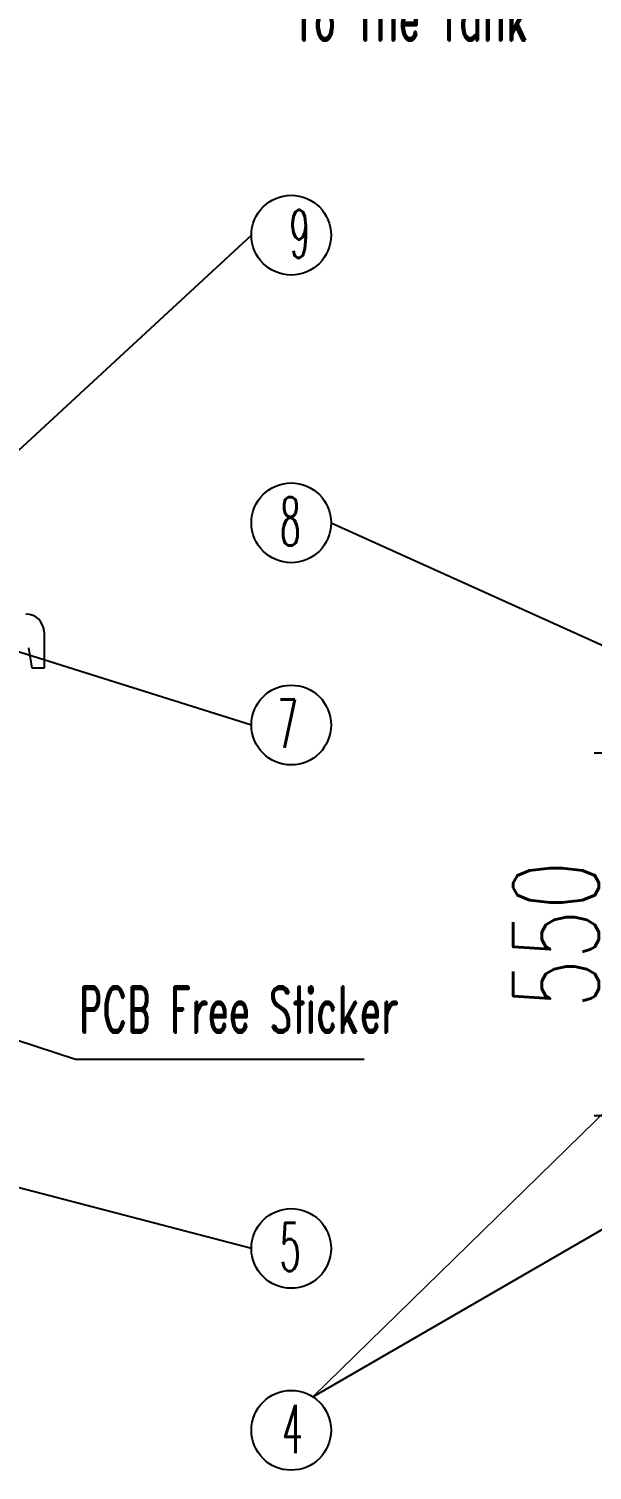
# Model space of a CAD drawing. Extents: x 4438 to 384502, y -178203 to -21188.
# Drawn here: x 378345 to 378640, y -173046 to -172289 of the extents above; entities that cross this region are included whole.
import ezdxf

# ---------------------------------------------------------------- set-up
doc = ezdxf.new("R2010")
doc.units = 0
doc.header["$LTSCALE"] = 8
doc.header["$MEASUREMENT"] = 0
doc.layers.get('0').update_dxf_attribs({"linetype": 'CONTINUOUS'})
doc.layers.get('DEFPOINTS').update_dxf_attribs({"linetype": 'CONTINUOUS'})
doc.layers.add('PL', color=5, linetype='CONTINUOUS')
doc.layers.add('细', color=7, linetype='CONTINUOUS', lineweight=20)
doc.styles.add('DFT', font='simplex', dxfattribs={"width": 0.67, "bigfont": 'dft'})
doc.styles.get("Standard").update_dxf_attribs({"font": 'txt.shx', "width": 0.5, "bigfont": 'intecad.shx'})
doc.styles.add('数字与字母', font='romand.shx', dxfattribs={"width": 0.8, "bigfont": 'hztxt.shx'})
doc.dimstyles.new('INTE$0', dxfattribs={"dimscale": 5, "dimtxt": 4, "dimasz": 3, "dimexe": 3, "dimexo": 0, "dimgap": 1, "dimtad": 1, "dimdec": 3, "dimdsep": 46, "dimtxsty": 'DFT', "dimcen": 0, "dimclrd": 3, "dimclre": 3, "dimclrt": 6, "dimadec": 0, "dimazin": 0, "dimtfac": 1, "dimtdec": 3, "dimtix": 1, "dimtmove": 1, "dimatfit": 0, "dimfxl": 1, "dimtolj": 1, "dimtzin": 0, "dimarcsym": 0})

# ---------------------------------------------------------------- blocks, each defined once
blk = doc.blocks.new('*D32')
at = {"color": 3, "lineweight": -2, "transparency": 16777216}
for p, q in [((378695.28, -172669.65), (378641.39, -172669.65)), ((378656.39, -172699.65), (378656.39, -172830.09)), ((378695.28, -172860.09), (378641.39, -172860.09))]:
    blk.add_line(p, q, dxfattribs=at)
at = {"color": 3, "transparency": 16777216}
for points in [[(378651.39, -172699.65), (378661.39, -172699.65), (378656.39, -172669.65)], [(378651.39, -172830.09), (378661.39, -172830.09), (378656.39, -172860.09)]]:
    blk.add_solid(points, dxfattribs=at)
at = {"layer": 'DEFPOINTS', "color": 0, "transparency": 16777216}
for p in [(378695.28, -172669.65), (378656.39, -172860.09), (378695.28, -172860.09)]:
    blk.add_point(p, dxfattribs=at)
at = {"color": 6, "transparency": 16777216, "insert": (378621.39, -172764.87), "char_height": 45, "attachment_point": 5, "rotation": 90, "style": 'DFT'}
blk.add_mtext('\\A1;550', dxfattribs=at)

msp = doc.modelspace()

# ---------------------------------------------------------------- linework, layer by layer
at = {"color": 1}
for p, q in [((378461.365, -172397.617), (378313.042, -172534.734)), ((378503.253, -172548.666), (378695.285, -172635.301)), ((378461.365, -172654.851), (378325.125, -172612.009)), ((378160.236, -172762.174), (378369.118, -172830.279)), ((378369.118, -172830.279), (378520.663, -172830.279)), ((378461.365, -172929.694), (378166.698, -172852.911)), ((378493.686, -173007.596), (378747.306, -172860.872))]:
    msp.add_line(p, q, dxfattribs=at)
for centre in [(378482.309, -172397.617), (378482.309, -172548.666), (378482.309, -172654.851), (378482.309, -172929.694), (378482.309, -173025.181)]:
    msp.add_circle(centre, 20.944, dxfattribs=at)
at = {"layer": 'PL', "color": 7, "ltscale": 0.5}
for p, q in [((378352.537, -172606.06), (378352.537, -172625.041)), ((378346.21, -172625.041), (378344.533, -172614.328)), ((378352.537, -172625.041), (378346.21, -172625.041))]:
    msp.add_line(p, q, dxfattribs=at)
msp.add_arc((378343.047, -172606.06), 9.491, 0, 90, dxfattribs=at)
at = {"layer": '细', "color": 1}
msp.add_line((378493.686, -173007.596), (378869.022, -172640.721), dxfattribs=at)

# ---------------------------------------------------------------- texts
at = {"color": 3, "linetype": 'Continuous', "char_height": 25.309, "width": 20.24686, "attachment_point": 3, "line_spacing_factor": 0.9}
for s, insert in [('9', (378492.132, -172384.236)), ('8', (378487.209, -172535.284)), ('7', (378485.836, -172641.47)), ('5', (378487.181, -172916.312)), ('4', (378488.419, -173011.8))]:
    msp.add_mtext(s, dxfattribs=dict(at, insert=insert))
at = {"layer": 'PL', "color": 7, "ltscale": 0.5, "style": '数字与字母', "width": 0.6}
for s, p in [('To The Tank', (378483.609, -172295.323)), ('PCB Free Sticker', (378370.789, -172816.31))]:
    msp.add_text(s, height=24.1034, dxfattribs=at).set_placement(p)

# ---------------------------------------------------------------- dimensions: what is measured, and where the dimension line sits
at = {"color": 1}
dim = msp.add_linear_dim(base=(378656.392, -172860.086), p1=(378695.285, -172669.648), p2=(378695.285, -172860.086), angle=90, text='550', dimstyle='INTE$0', override={"dimtxt": 9, "dimasz": 6, "dimgap": 2.5, "dimdec": 2, "dimtdec": 2}, dxfattribs=at)
dim.commit()
dim.dimension.update_dxf_attribs({"geometry": '*D32', "text_midpoint": (378621.392, -172764.867)})

doc.saveas('drawing.dxf')
